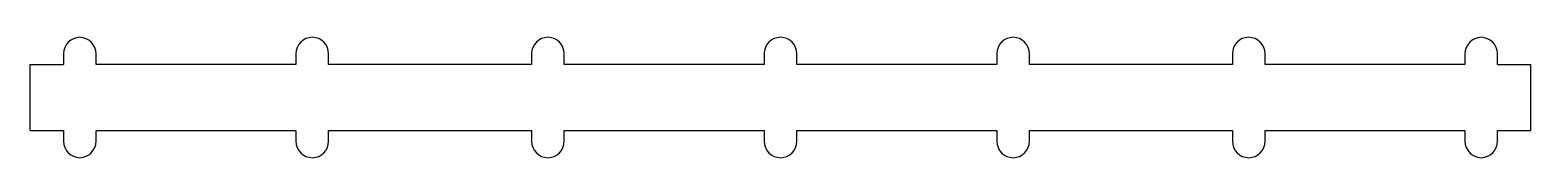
# Model space of a CAD drawing. Header units: millimetres. Extents: x -226 to 226, y -28 to 8.
import ezdxf

# ---------------------------------------------------------------- set-up
doc = ezdxf.new("R2010")
doc.units = ezdxf.units.MM

msp = doc.modelspace()

# ---------------------------------------------------------------- linework, layer by layer
at = {"color": 7, "linetype": 'Continuous', "lineweight": 25}
for p, q in [((-226.47, -20), (-226.47, 0)), ((-226.47, 0), (-216.35, 0)), ((-216.35, 3.18), (-216.35, 0)), ((-206.54, 0), (-206.54, 3.18)), ((-146.22, 0), (-206.54, 0)), ((-146.22, 3.18), (-146.22, 0)), ((-136.35, 0), (-136.35, 3.18)), ((-75.12, 0), (-136.35, 0)), ((-75.12, 3.18), (-75.12, 0)), ((-65.25, 0), (-65.25, 3.18)), ((-4.94, 0), (-65.25, 0)), ((-4.94, 3.18), (-4.94, 0)), ((4.94, 0), (4.94, 3.18)), ((65.25, 0), (4.94, 0)), ((65.25, 3.18), (65.25, 0)), ((75.12, 0), (75.12, 3.18)), ((136.35, 0), (75.12, 0)), ((136.35, 3.18), (136.35, 0)), ((146.22, 0), (146.22, 3.18)), ((206.54, 0), (146.22, 0)), ((206.54, 3.18), (206.54, 0)), ((216.35, 0), (216.35, 3.18)), ((216.35, 0), (226.47, 0)), ((226.47, -20), (226.47, 0)), ((-226.47, -20), (-216.35, -20)), ((-216.35, -20), (-216.35, -23.18)), ((-206.54, -20), (-146.22, -20)), ((-206.54, -23.18), (-206.54, -20)), ((-146.22, -20), (-146.22, -23.18)), ((-136.35, -20), (-75.12, -20)), ((-136.35, -23.18), (-136.35, -20)), ((-75.12, -20), (-75.12, -23.18)), ((-65.25, -20), (-4.94, -20)), ((-65.25, -23.18), (-65.25, -20)), ((-4.94, -20), (-4.94, -23.18)), ((4.94, -20), (65.25, -20)), ((4.94, -23.18), (4.94, -20)), ((65.25, -20), (65.25, -23.18)), ((75.12, -20), (136.35, -20)), ((75.12, -23.18), (75.12, -20)), ((136.35, -20), (136.35, -23.18)), ((146.22, -20), (206.54, -20)), ((146.22, -23.18), (146.22, -20)), ((206.54, -20), (206.54, -23.18)), ((216.35, -20), (226.47, -20)), ((216.35, -23.18), (216.35, -20))]:
    msp.add_line(p, q, dxfattribs=at)
for centre, start, end in [((-211.35, 3.18), 91.0853, 180), ((-211.54, 3.18), 0, 88.9147), ((-141.22, 3.18), 90.7258, 180), ((-141.35, 3.18), 0, 89.2742), ((-70.12, 3.18), 90.7258, 180), ((-70.25, 3.18), 0, 89.2742), ((0.06, 3.18), 90.7258, 180), ((-0.06, 3.18), 0, 89.2742), ((70.25, 3.18), 90.7258, 180), ((70.12, 3.18), 0, 89.2742), ((141.35, 3.18), 90.7258, 180), ((141.22, 3.18), 0, 89.2742), ((211.54, 3.18), 91.0853, 180), ((211.35, 3.18), 0, 88.9147), ((-211.35, -23.18), 180, 268.9147), ((-211.54, -23.18), 271.0853, 0), ((-141.22, -23.18), 180, 269.2742), ((-141.35, -23.18), 270.7258, 0), ((-70.12, -23.18), 180, 269.2742), ((-70.25, -23.18), 270.7258, 0), ((0.06, -23.18), 180, 269.2742), ((-0.06, -23.18), 270.7258, 0), ((70.25, -23.18), 180, 269.2742), ((70.12, -23.18), 270.7258, 0), ((141.35, -23.18), 180, 269.2742), ((141.22, -23.18), 270.7258, 0), ((211.54, -23.18), 180, 268.9147), ((211.35, -23.18), 271.0853, 0)]:
    msp.add_arc(centre, 5, start, end, dxfattribs=at)

doc.saveas('drawing.dxf')
